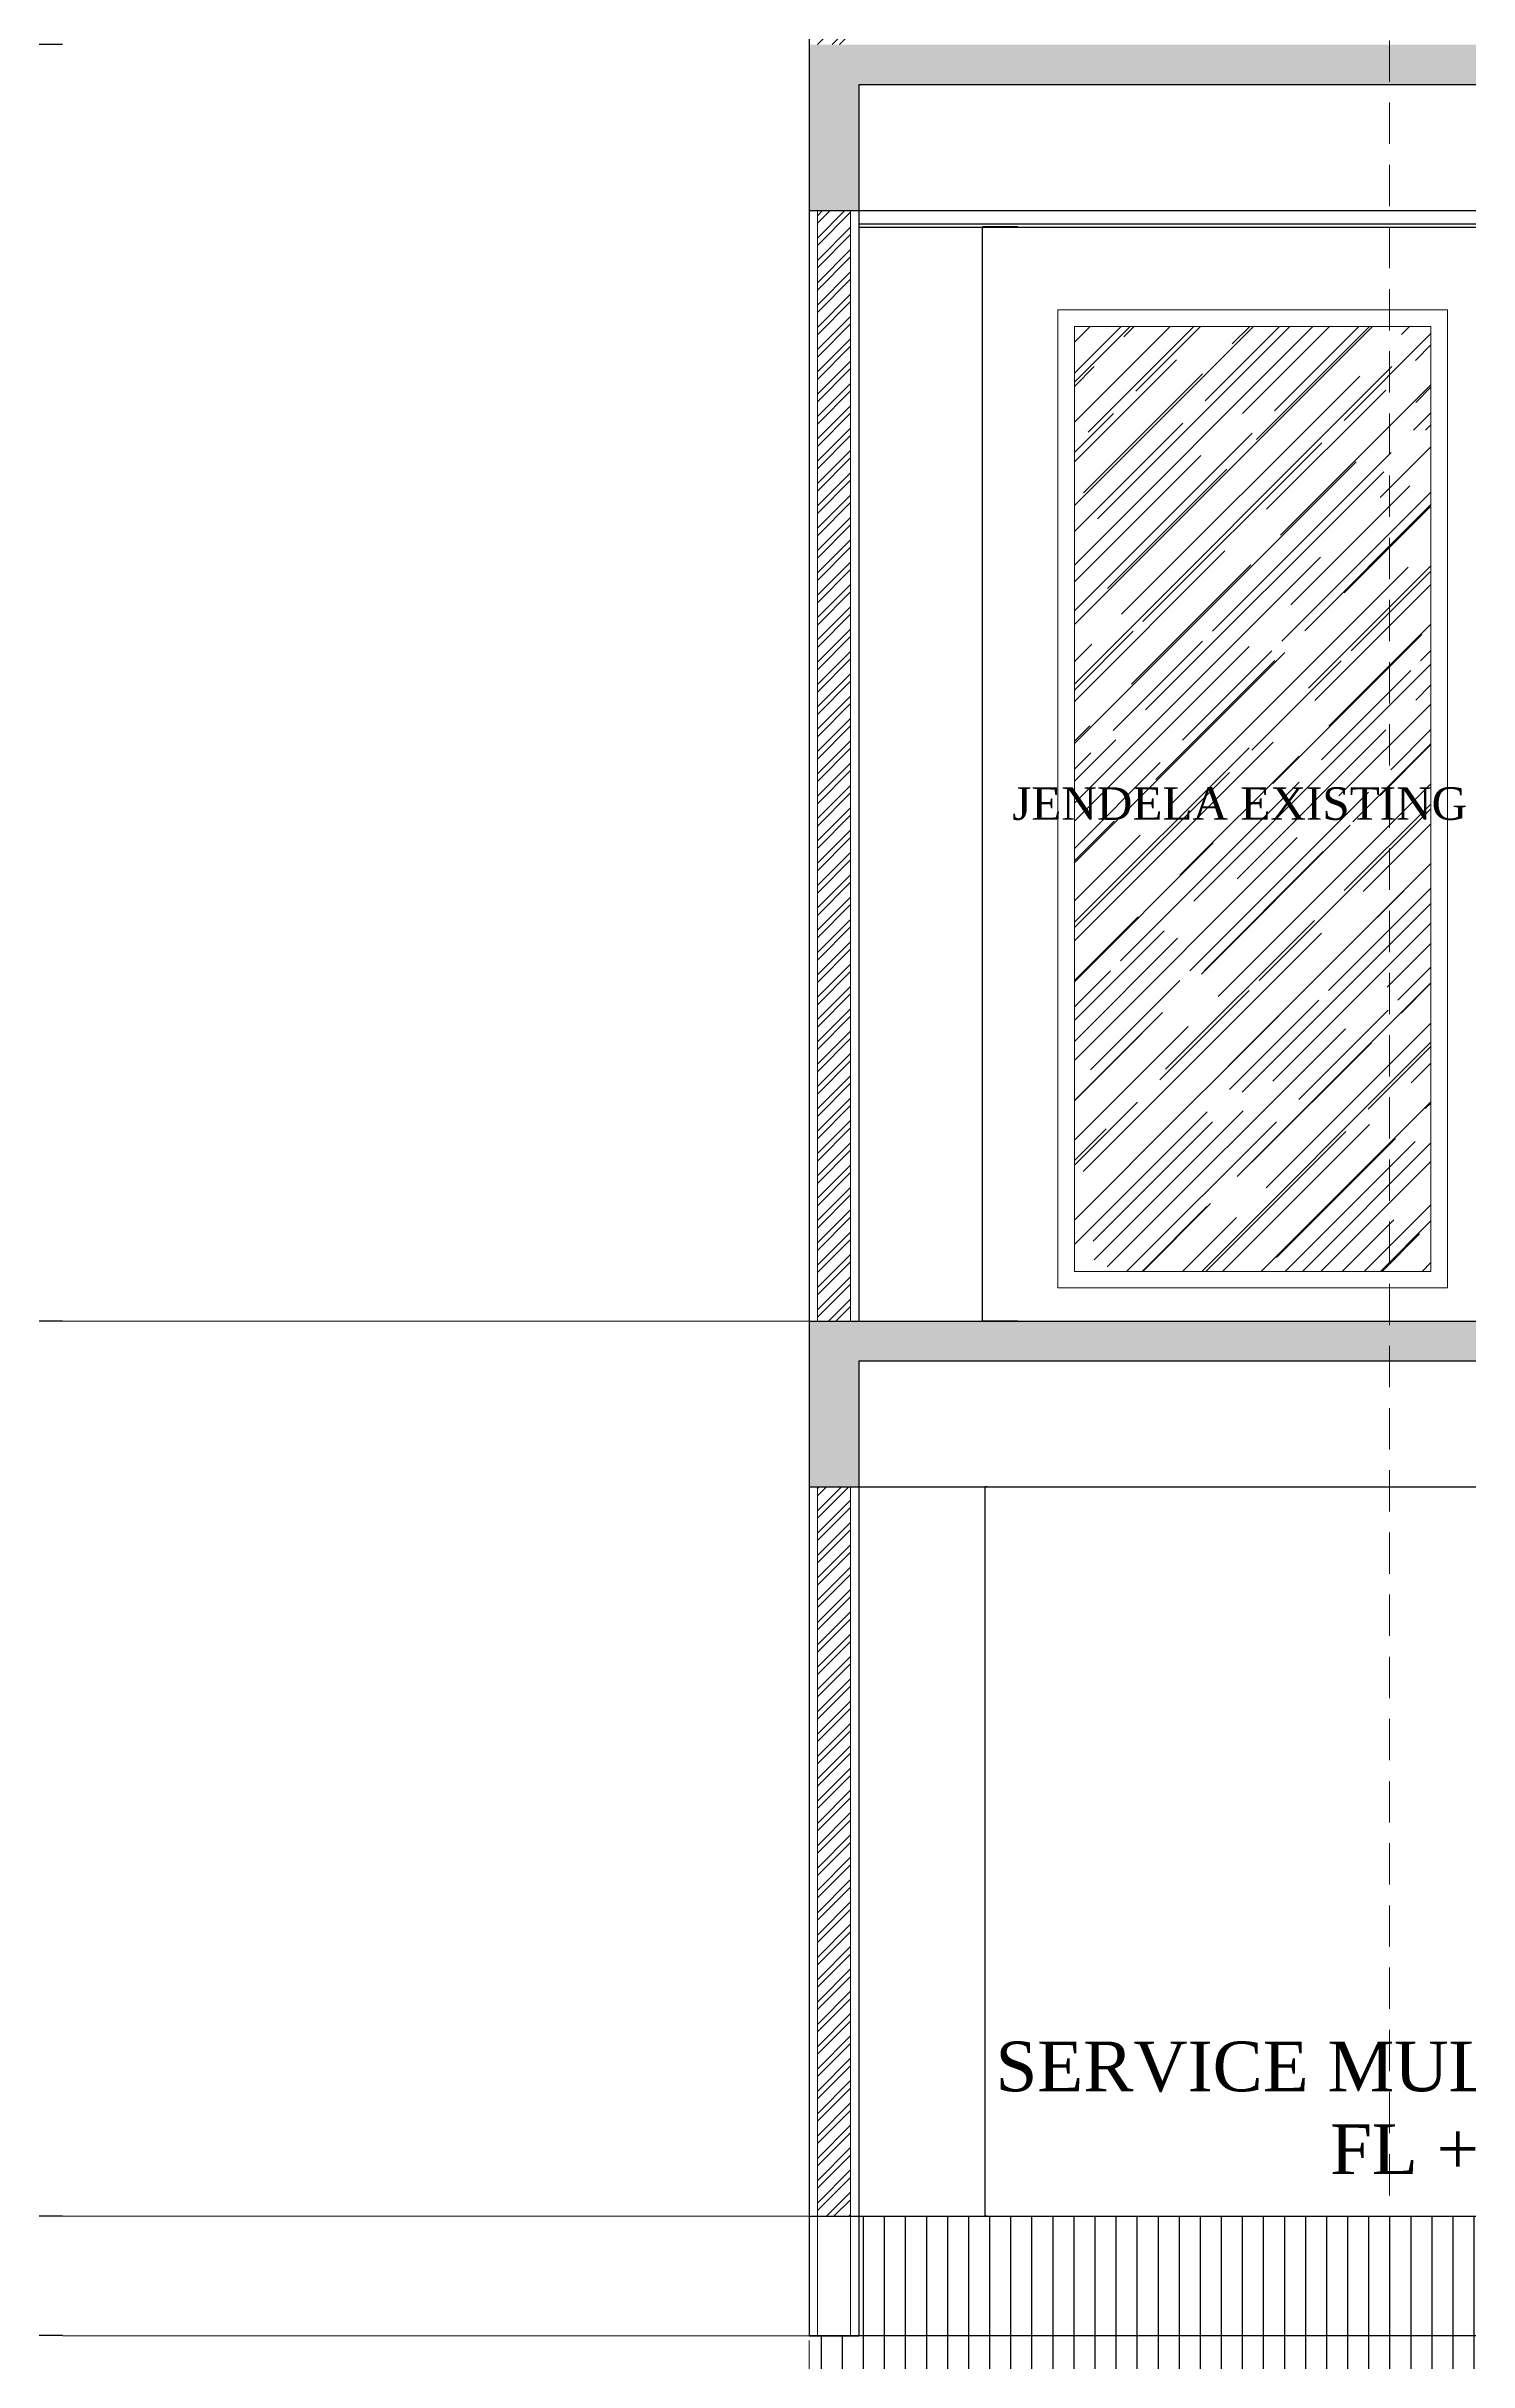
# Model space of a CAD drawing. Header units: millimetres. Extents: x -9564 to 494436, y -140371 to 4257.
# Drawn here: x 334547 to 338836, y -15362 to -8379 of the extents above; entities that cross this region are included whole.
import ezdxf

# ---------------------------------------------------------------- set-up
doc = ezdxf.new("R2010")
doc.units = ezdxf.units.MM
doc.header["$MEASUREMENT"] = 0
doc.linetypes.add('HIDDEN2', pattern=[0.1875, 0.125, -0.0625])
doc.linetypes.add('SLD-Solid', pattern=[0])
doc.layers.get('DEFPOINTS').update_dxf_attribs({"lineweight": 18})
for name, color, linetype, lineweight in [('8', 8, 'Continuous', 5), ('AS', 8, 'HIDDEN2', 5), ('DIM', 1, 'Continuous', 5), ('DOOR OPENING', 4, 'SLD-Solid', 5)]:
    doc.layers.add(name, color=color, linetype=linetype, lineweight=lineweight)
doc.layers.add('garis tipis', color=251, linetype='Continuous')
doc.layers.add('TEXT', color=4, linetype='Continuous')
doc.styles.add('style1', font='times.ttf', dxfattribs={"height": 0.15})
doc.styles.add('style2', font='times.ttf', dxfattribs={"height": 0.18})
doc.dimstyles.new('ISO-25', dxfattribs={"dimtxt": 0.18, "dimasz": 0.12, "dimexe": 0.1, "dimexo": 0.1, "dimgap": 0.0625, "dimtad": 1, "dimtoh": 1, "dimdec": 0, "dimlfac": 1000, "dimtxsty": 'style2', "dimblk": 'ARCHTICK', "dimcen": 0.15, "dimclrd": 1, "dimclre": 1, "dimclrt": 4, "dimadec": 0, "dimazin": 0, "dimtfac": 1, "dimtdec": 0, "dimtmove": 0, "dimatfit": 3, "dimldrblk": 'OBLIQUE', "dimfxl": 1, "dimarcsym": 0})
pattern_1 = [(95, (193584.21, -140582.31), (28.018925, 23.5106715), [3.809999, -41.909992]), (40, (193584.21, -140582.31), (-32.0036846, 22.0353416), [3.0479994, -33.5281105]), (145.451445, (193586.544, -140580.35), (-3.984759, 45.546012), [3.238001, -35.618042]), (91.1842, (193577.025, -140575.125), (44.28204, 32.390676), [5.714999, -62.864988]), (141.635558, (193580.715, -140572.425), (-1.417323, 68.56534), [4.857004, -53.427112]), (36.18415, (193577.025, -140575.125), (-1.417323, 68.56534), [4.571993, -50.291937]), (66, (193582.413, -140573.328), (35.903989, 6.9790285), [3.809999, -41.909992]), (11, (193582.413, -140573.33), (-17.307982, 34.788232), [3.0479994, -33.527994]), (116.451445, (193585.405, -140572.747), (18.596007, 41.7672607), [3.238001, -35.617981]), (82.5, (193584.21, -140582.309), (-11.52109165, 12.3946804), [0, -33.1215938, 0, -34.0359936, 0, -33.6549937]), (52.5, (193584.21, -140582.309), (-4.7179446, 23.6173956), [0, -19.4055963, 0, -32.359594, 0, -12.8269976]), (12.5, (193576.199, -140590.319), (19.98556885, 18.3652357), [0, -12.6999976, 0, -39.6239925, 0, -52.57799]), (2.5, (193572.607, -140593.911), (17.3527776, 24.544474), [0, -16.509997, 0, -26.314395, 0, -37.337993])]

# ---------------------------------------------------------------- blocks, each defined once
blk = doc.blocks.new('_ArchTick')
at = {"color": 0, "linetype": 'ByBlock', "const_width": 0.15}
blk.add_lwpolyline([(-0.5, -0.5), (0.5, 0.5)], dxfattribs=at)
blk = doc.blocks.new('*D896')
at = {"color": 1, "lineweight": -2, "transparency": 16777216}
for p, q in [((334595.2, -14923.5), (333614, -14923.5)), ((333614.1, -15283.5), (333614.1, -14923.5)), ((334595.2, -15283.5), (333614, -15283.5))]:
    blk.add_line(p, q, dxfattribs=at)
at = {"layer": 'DEFPOINTS', "color": 0, "transparency": 16777216}
for p in [(333614.1, -14923.5), (334595.3, -14923.5), (334595.3, -15283.5)]:
    blk.add_point(p, dxfattribs=at)
at = {"color": 1, "lineweight": -2, "transparency": 16777216, "xscale": 0.12, "yscale": 0.12, "zscale": 0.12}
for p, rotation in [((333614.1, -14923.5), 90), ((333614.1, -15283.5), 270)]:
    blk.add_blockref('_ArchTick', p, dxfattribs=dict(at, rotation=rotation))
at = {"color": 4, "transparency": 16777216, "insert": (333613.9, -15103.5), "char_height": 0.18, "attachment_point": 5, "rotation": 90, "style": 'style2'}
blk.add_mtext('360000', dxfattribs=at)
blk = doc.blocks.new('_Oblique')
at = {"color": 0, "linetype": 'ByBlock', "lineweight": -2}
blk.add_line((-0.5, -0.5), (0.5, 0.5), dxfattribs=at)
blk = doc.blocks.new('*D748')
at = {"color": 1, "lineweight": -2, "transparency": 16777216}
for p, q in [((334595.2, -12223.5), (334149.1, -12223.5)), ((334149.2, -14923.5), (334149.2, -12223.5)), ((334595.2, -14923.5), (334149.1, -14923.5))]:
    blk.add_line(p, q, dxfattribs=at)
at = {"layer": 'DEFPOINTS', "color": 0, "transparency": 16777216}
for p in [(334149.2, -12223.5), (334595.3, -12223.5), (334595.3, -14923.5)]:
    blk.add_point(p, dxfattribs=at)
at = {"color": 1, "lineweight": -2, "transparency": 16777216, "xscale": 0.12, "yscale": 0.12, "zscale": 0.12}
for p, rotation in [((334149.2, -12223.5), 90), ((334149.2, -14923.5), 270)]:
    blk.add_blockref('_ArchTick', p, dxfattribs=dict(at, rotation=rotation))
at = {"color": 4, "transparency": 16777216, "insert": (334149, -13573.5), "char_height": 0.18, "attachment_point": 5, "rotation": 90, "style": 'style2'}
blk.add_mtext('2699999', dxfattribs=at)
blk = doc.blocks.new('*D897')
at = {"color": 1, "lineweight": -2, "transparency": 16777216}
for p, q in [((334595.2, -8373.5), (334149.1, -8373.5)), ((334149.2, -12223.5), (334149.2, -8373.5)), ((334595.2, -12223.5), (334149.1, -12223.5))]:
    blk.add_line(p, q, dxfattribs=at)
at = {"layer": 'DEFPOINTS', "color": 0, "transparency": 16777216}
for p in [(334149.2, -8373.5), (334595.3, -8373.5), (334595.3, -12223.5)]:
    blk.add_point(p, dxfattribs=at)
at = {"color": 1, "lineweight": -2, "transparency": 16777216, "xscale": 0.12, "yscale": 0.12, "zscale": 0.12}
for p, rotation in [((334149.2, -8373.5), 90), ((334149.2, -12223.5), 270)]:
    blk.add_blockref('_ArchTick', p, dxfattribs=dict(at, rotation=rotation))
at = {"color": 4, "transparency": 16777216, "insert": (334149, -10298.5), "char_height": 0.18, "attachment_point": 5, "rotation": 90, "style": 'style2'}
blk.add_mtext('3849999', dxfattribs=at)
blk = doc.blocks.new('aspot')
at = {"layer": 'AS'}
for p, q in [((110.2624, 123.4659), (110.2624, 140.6216)), ((112.0124, 123.4659), (112.0124, 140.6216))]:
    blk.add_line(p, q, dxfattribs=at)
blk = doc.blocks.new('*D926')
at = {"color": 1, "lineweight": -2, "transparency": 16777216}
for p, q in [((337383.8, -12723.5), (337377.3, -12723.5)), ((337377.4, -14923.5), (337377.4, -12723.5)), ((337383.8, -14923.5), (337377.3, -14923.5))]:
    blk.add_line(p, q, dxfattribs=at)
at = {"layer": 'DEFPOINTS', "color": 0, "transparency": 16777216}
for p in [(337377.4, -12723.5), (337383.9, -12723.5), (337383.9, -14923.5)]:
    blk.add_point(p, dxfattribs=at)
at = {"color": 1, "lineweight": -2, "transparency": 16777216, "xscale": 0.12, "yscale": 0.12, "zscale": 0.12}
for p, rotation in [((337377.4, -12723.5), 90), ((337377.4, -14923.5), 270)]:
    blk.add_blockref('_ArchTick', p, dxfattribs=dict(at, rotation=rotation))
at = {"color": 4, "transparency": 16777216, "insert": (337377.3, -13823.5), "char_height": 0.18, "attachment_point": 5, "rotation": 90, "style": 'style2'}
blk.add_mtext('2200000', dxfattribs=at)
blk = doc.blocks.new('*D927')
at = {"color": 1, "lineweight": -2, "transparency": 16777216}
for p, q in [((337476.1, -8923.5), (337369.5, -8923.5)), ((337369.6, -12223.5), (337369.6, -8923.5)), ((337476.1, -12223.5), (337369.5, -12223.5))]:
    blk.add_line(p, q, dxfattribs=at)
at = {"layer": 'DEFPOINTS', "color": 0, "transparency": 16777216}
for p in [(337369.6, -8923.5), (337476.2, -8923.5), (337476.2, -12223.5)]:
    blk.add_point(p, dxfattribs=at)
at = {"color": 1, "lineweight": -2, "transparency": 16777216, "xscale": 0.12, "yscale": 0.12, "zscale": 0.12}
for p, rotation in [((337369.6, -8923.5), 90), ((337369.6, -12223.5), 270)]:
    blk.add_blockref('_ArchTick', p, dxfattribs=dict(at, rotation=rotation))
at = {"color": 4, "transparency": 16777216, "insert": (337369.4, -10573.5), "char_height": 0.18, "attachment_point": 5, "rotation": 90, "style": 'style2'}
blk.add_mtext('3299999', dxfattribs=at)

msp = doc.modelspace()

# ---------------------------------------------------------------- hatches: boundary and pattern name
h = msp.add_hatch()
h.set_pattern_fill('ANSI32', color=8, scale=4.999999)
h.set_pattern_definition([(45, (264044.216, -140582.31), (-33.675954, 33.675954), []), (45, (264066.667, -140582.31), (-33.675954, 33.675954), [])])
h.paths.add_polyline_path([(336871.5719, -4523.5396), (336971.5718, -4523.5396), (336971.5718, -1473.5402), (336871.5719, -1473.5402)])
h.paths.add_polyline_path([(336971.5718, -4923.5396), (336871.5719, -4923.5396), (336871.5719, -8373.5389), (336971.5718, -8373.5389)])
h.paths.add_polyline_path([(336871.5719, -12223.5382), (336971.5718, -12223.5382), (336971.5718, -8873.5388), (336871.5719, -8873.5388)])
h.paths.add_polyline_path([(336971.5718, -12723.5381), (336871.5719, -12723.5381), (336871.5719, -14923.5377), (336971.5718, -14923.5377)])
h.paths.add_polyline_path([(341794.0726, -14923.5377), (341894.0726, -14923.5377), (341894.0726, -12723.5381), (341794.0726, -12723.5381)])
h.paths.add_polyline_path([(344791.5719, -15283.5376), (344891.5719, -15283.5376), (344891.5719, -13603.5379), (344791.5719, -13603.5379)])
h.paths.add_polyline_path([(344791.5719, -13483.538), (344891.5719, -13483.538), (344891.5719, -12223.5382), (344791.5719, -12223.5382)])
h.paths.add_polyline_path([(344791.5719, -12223.5382), (344891.5719, -12223.5382), (344891.5719, -11763.5746), (344791.5719, -11763.5746)])
h.paths.add_polyline_path([(344891.5719, -10033.5386), (344791.5719, -10033.5386), (344791.5719, -11463.5756), (344891.5719, -11463.5756)])
h.paths.add_polyline_path([(344891.5719, -6183.5393), (344791.5719, -6183.5393), (344791.5719, -9913.5386), (344891.5719, -9913.5386)])
h.paths.add_polyline_path([(339541.5733, -8373.5389), (339641.5732, -8373.5389), (339641.5732, -4973.5396), (339541.5733, -4973.5396)])
h.paths.add_polyline_path([(344891.5719, -4643.5396), (344791.5719, -4643.5396), (344791.5719, -6063.5394), (344891.5719, -6063.5394)])
h.paths.add_polyline_path([(344891.5719, -1473.5402), (344791.5719, -1473.5402), (344791.5719, -4523.5396), (344891.5719, -4523.5396)])
h.paths.add_polyline_path([(343531.6437, -7817.5019), (344841.2659, -7817.5019), (344841.2659, -7607.8051), (343531.6437, -7607.8051)], flags=9)
h = msp.add_hatch()
h.set_pattern_fill('AR-RROOF', color=8, scale=4.999999, angle=45)
h.set_pattern_definition([(45, (226584.2, -140582.31), (107.76305, 287.36814), [1904.9996, -254, 634.9999, -127]), (45, (226658.74, -140417.97), (-209.23993, 29.63484), [380.9999, -41.91, 761.99986, -95.25]), (45, (226552.77, -140461.075), (406.805526, 527.140935), [1015.9998, -177.79997, 507.9999, -126.99998])])
h.paths.add_polyline_path([(339044.0733, -9223.5388), (339044.0733, -12073.5382), (341616.5728, -12073.5382), (341616.5728, -9223.5388)])
h.paths.add_polyline_path([(337646.5718, -12073.5382), (338721.5733, -12073.5382), (338721.5733, -9223.5388), (337646.5718, -9223.5388)])
h = msp.add_hatch()
h.set_pattern_fill('ANSI31', color=8, scale=19.999996, angle=45)
h.set_pattern_definition([(90, (226584.203, -140582.31), (-63.499988, 0), [])])
h.paths.add_polyline_path([(341844.0726, -15283.5376), (341769.0726, -15283.5376), (341769.0726, -14923.5377), (339596.5713, -14923.5377), (339596.5713, -15483.5376), (341844.0726, -15483.5376)])
h.paths.add_polyline_path([(339596.5713, -14923.5377), (338846.5715, -14923.5377), (338846.5715, -15483.5376), (339596.5713, -15483.5376)])
h.paths.add_polyline_path([(338846.5715, -14923.5377), (338596.5715, -14923.5377), (338596.5715, -15483.5376), (338846.5715, -15483.5376)])
h.paths.add_polyline_path([(338596.5715, -14923.5377), (336996.5718, -14923.5377), (336996.5718, -15283.5376), (336846.5719, -15283.5376), (336846.5719, -15483.5376), (338596.5715, -15483.5376)])
h.paths.add_polyline_path([(344766.5723, -15283.5376), (341844.0726, -15283.5376), (341844.0726, -15483.5376), (344766.5723, -15483.5376)])
h.paths.add_polyline_path([(345441.5719, -14923.5377), (344916.5723, -14923.5377), (344916.5723, -15483.5376), (345441.5719, -15483.5376)])
h.paths.add_polyline_path([(344916.5723, -15283.5376), (344841.572, -15283.5376), (344841.572, -15483.5376), (344916.5723, -15483.5376)])
h.paths.add_polyline_path([(344841.572, -15283.5376), (344766.5723, -15283.5376), (344766.5723, -15483.5376), (344841.572, -15483.5376)])
h.paths.add_polyline_path([(345516.5719, -14923.5377), (345516.5719, -15283.5376), (345441.5719, -15283.5376), (345441.5719, -15483.5376), (354491.5704, -15483.5376), (354491.5704, -14923.5377)])
at = {"layer": 'DIM', "true_color": 0x636466}
h = msp.add_hatch(dxfattribs=at)
h.set_pattern_fill('AR-CONC', color=251, scale=0.2, angle=45)
h.set_pattern_definition(pattern_1)
h.paths.add_polyline_path([(342985.3225, -9143.5388), (342721.5725, -9143.5388), (342721.5725, -8951.0388), (342457.8226, -8951.0388), (342457.8226, -8758.5389), (342194.0726, -8758.5389), (342194.0726, -8566.0389), (341930.3227, -8566.0389), (341930.3227, -8373.5389), (336846.5719, -8373.5389), (336846.5719, -8873.5388), (336996.5718, -8873.5388), (336996.5718, -8493.5389), (339516.5733, -8493.5389), (339516.5733, -8873.5388), (339666.5732, -8873.5388), (339666.5732, -8493.5389), (341769.0726, -8493.5389), (341769.0726, -8873.5388), (341919.0726, -8873.5388), (341919.0726, -8707.5529), (343750.113, -10033.5386), (344916.5719, -10033.5386), (344916.5719, -9913.5386), (343776.5723, -9913.5386), (343776.5723, -9721.0387), (343512.8223, -9721.0387), (343512.8223, -9528.5387), (343249.0724, -9528.5387), (343249.0724, -9336.0387), (342985.3225, -9336.0387)])
h = msp.add_hatch(dxfattribs=at)
h.set_pattern_fill('AR-CONC', color=251, scale=0.2, angle=45)
h.set_pattern_definition(pattern_1)
h.paths.add_polyline_path([(342857.8225, -12763.5381), (342594.0726, -12763.5381), (342594.0726, -12583.5381), (342330.3226, -12583.5381), (342330.3226, -12403.5382), (342066.5727, -12403.5382), (342066.5727, -12223.5382), (341919.0726, -12223.5382), (336846.5719, -12223.5382), (336846.5719, -12723.5381), (336996.5718, -12723.5381), (336996.5718, -12343.5382), (341769.0726, -12343.5382), (341769.0726, -12723.5381), (341919.0726, -12723.5381), (341919.0726, -12448.1567), (343612.0269, -13603.5379), (344916.5719, -13603.5379), (344916.5719, -13483.538), (343649.0723, -13483.538), (343649.0723, -13303.538), (343385.3224, -13303.538), (343385.3224, -13123.538), (343121.5724, -13123.538), (343121.5724, -12943.5381), (342857.8225, -12943.5381)])

# ---------------------------------------------------------------- linework, layer by layer
for p, q in [((336846.5719, -1073.5403), (336846.5719, -15283.5376)), ((336996.5718, -8493.5389), (336996.5718, -12223.5382)), ((336996.5718, -8493.5389), (339516.5733, -8493.5389)), ((336846.5719, -8873.5388), (341930.3227, -8873.5388)), ((336996.5718, -8923.5388), (341769.0726, -8923.5388)), ((336846.5719, -12223.5382), (342194.0726, -12223.5382)), ((336996.5718, -12343.5382), (336996.5718, -15283.5376)), ((336996.5718, -12343.5382), (341769.0726, -12343.5382)), ((336846.5719, -12723.5381), (341919.0726, -12723.5381)), ((336846.5719, -12723.5381), (341919.0726, -12723.5381)), ((336846.5719, -12723.5381), (336996.5718, -12723.5381)), ((336846.5719, -14923.5377), (343385.3224, -14923.5377)), ((336846.5719, -15283.5376), (336996.5718, -15283.5376)), ((341769.0726, -15283.5376), (336846.5719, -15283.5376))]:
    msp.add_line(p, q)
at = {"layer": '8'}
for p, q in [((336871.5719, -8873.5388), (336871.5719, -12223.5382)), ((336971.5718, -8873.5388), (336971.5718, -12223.5382)), ((336871.5719, -12723.5381), (336871.5719, -15283.5376)), ((336971.5718, -12723.5381), (336971.5718, -15283.5376))]:
    msp.add_line(p, q, dxfattribs=at)
at = {"layer": 'AS'}
for p, q in [((336846.5719, -12223.5382), (334595.2513, -12223.5382)), ((336846.5719, -14923.5377), (334595.2513, -14923.5377)), ((341769.0726, -15283.5376), (334595.2513, -15283.5376)), ((355552.9895, -15283.5376), (334595.2513, -15283.5376))]:
    msp.add_line(p, q, dxfattribs=at)
at = {"layer": 'DOOR OPENING', "linetype": 'Continuous', "transparency": 33554687}
for points in [[(337596.5718, -9173.5388), (338771.5733, -9173.5388), (338771.5733, -12123.5382), (337596.5718, -12123.5382)], [(337646.5718, -9223.5388), (338721.5733, -9223.5388), (338721.5733, -12073.5382), (337646.5718, -12073.5382)]]:
    msp.add_lwpolyline(points, close=True, dxfattribs=at)
at = {"layer": 'garis tipis'}
msp.add_line((336996.5718, -8913.5388), (341769.0726, -8913.5388), dxfattribs=at)

# ---------------------------------------------------------------- block references
at = {"xscale": 999.9998119083025, "yscale": 999.9998119083025, "zscale": 999.9998119083025}
msp.add_blockref('aspot', (226584.2033, -142076.5502), dxfattribs=at)

# ---------------------------------------------------------------- texts
at = {"layer": 'TEXT', "attachment_point": 5, "style": 'style1'}
for s, insert, char_height, width in [('\\A1;JENDELA EXISTING', (338144.9423, -10663.1419), 98.210155, 2096.080259), ('\\A1;SERVICE MULTIFUNCTION\\PFL +0.08', (338840.5201, -14597.9868), 149.999972, 3201.420249)]:
    msp.add_mtext(s, dxfattribs=dict(at, insert=insert, char_height=char_height, width=width))

# ---------------------------------------------------------------- dimensions: what is measured, and where the dimension line sits
for base, p1, p2, picture, middle in [((334149.1809, -8373.5389), (334595.2513, -12223.5382), (334595.2513, -8373.5389), '*D897', (334149.0266, -10298.5386)), ((337369.5818, -8923.5388), (337476.2449, -12223.5382), (337476.2449, -8923.5388), '*D927', (337369.4275, -10573.5385)), ((334149.18087, -12223.5382), (334595.25131, -14923.53769), (334595.25131, -12223.5382), '*D748', (334149.02655, -13573.53795)), ((337377.4196, -12723.5381), (337383.8932, -14923.5377), (337383.8932, -12723.5381), '*D926', (337377.2655, -13823.5379))]:
    dim = msp.add_linear_dim(base=base, p1=p1, p2=p2, angle=90, dimstyle='ISO-25')
    dim.commit()
    dim.dimension.update_dxf_attribs({"geometry": picture, "text_midpoint": middle})
dim = msp.add_linear_dim(base=(333614.0865, -14923.5377), p1=(334595.2513, -15283.5376), p2=(334595.2513, -14923.5377), angle=90, dimstyle='ISO-25')
dim.commit()
dim.dimension.update_dxf_attribs({"geometry": '*D896', "text_midpoint": (333614.0865, -15103.5377), "dimtype": 160})

doc.saveas('drawing.dxf')
